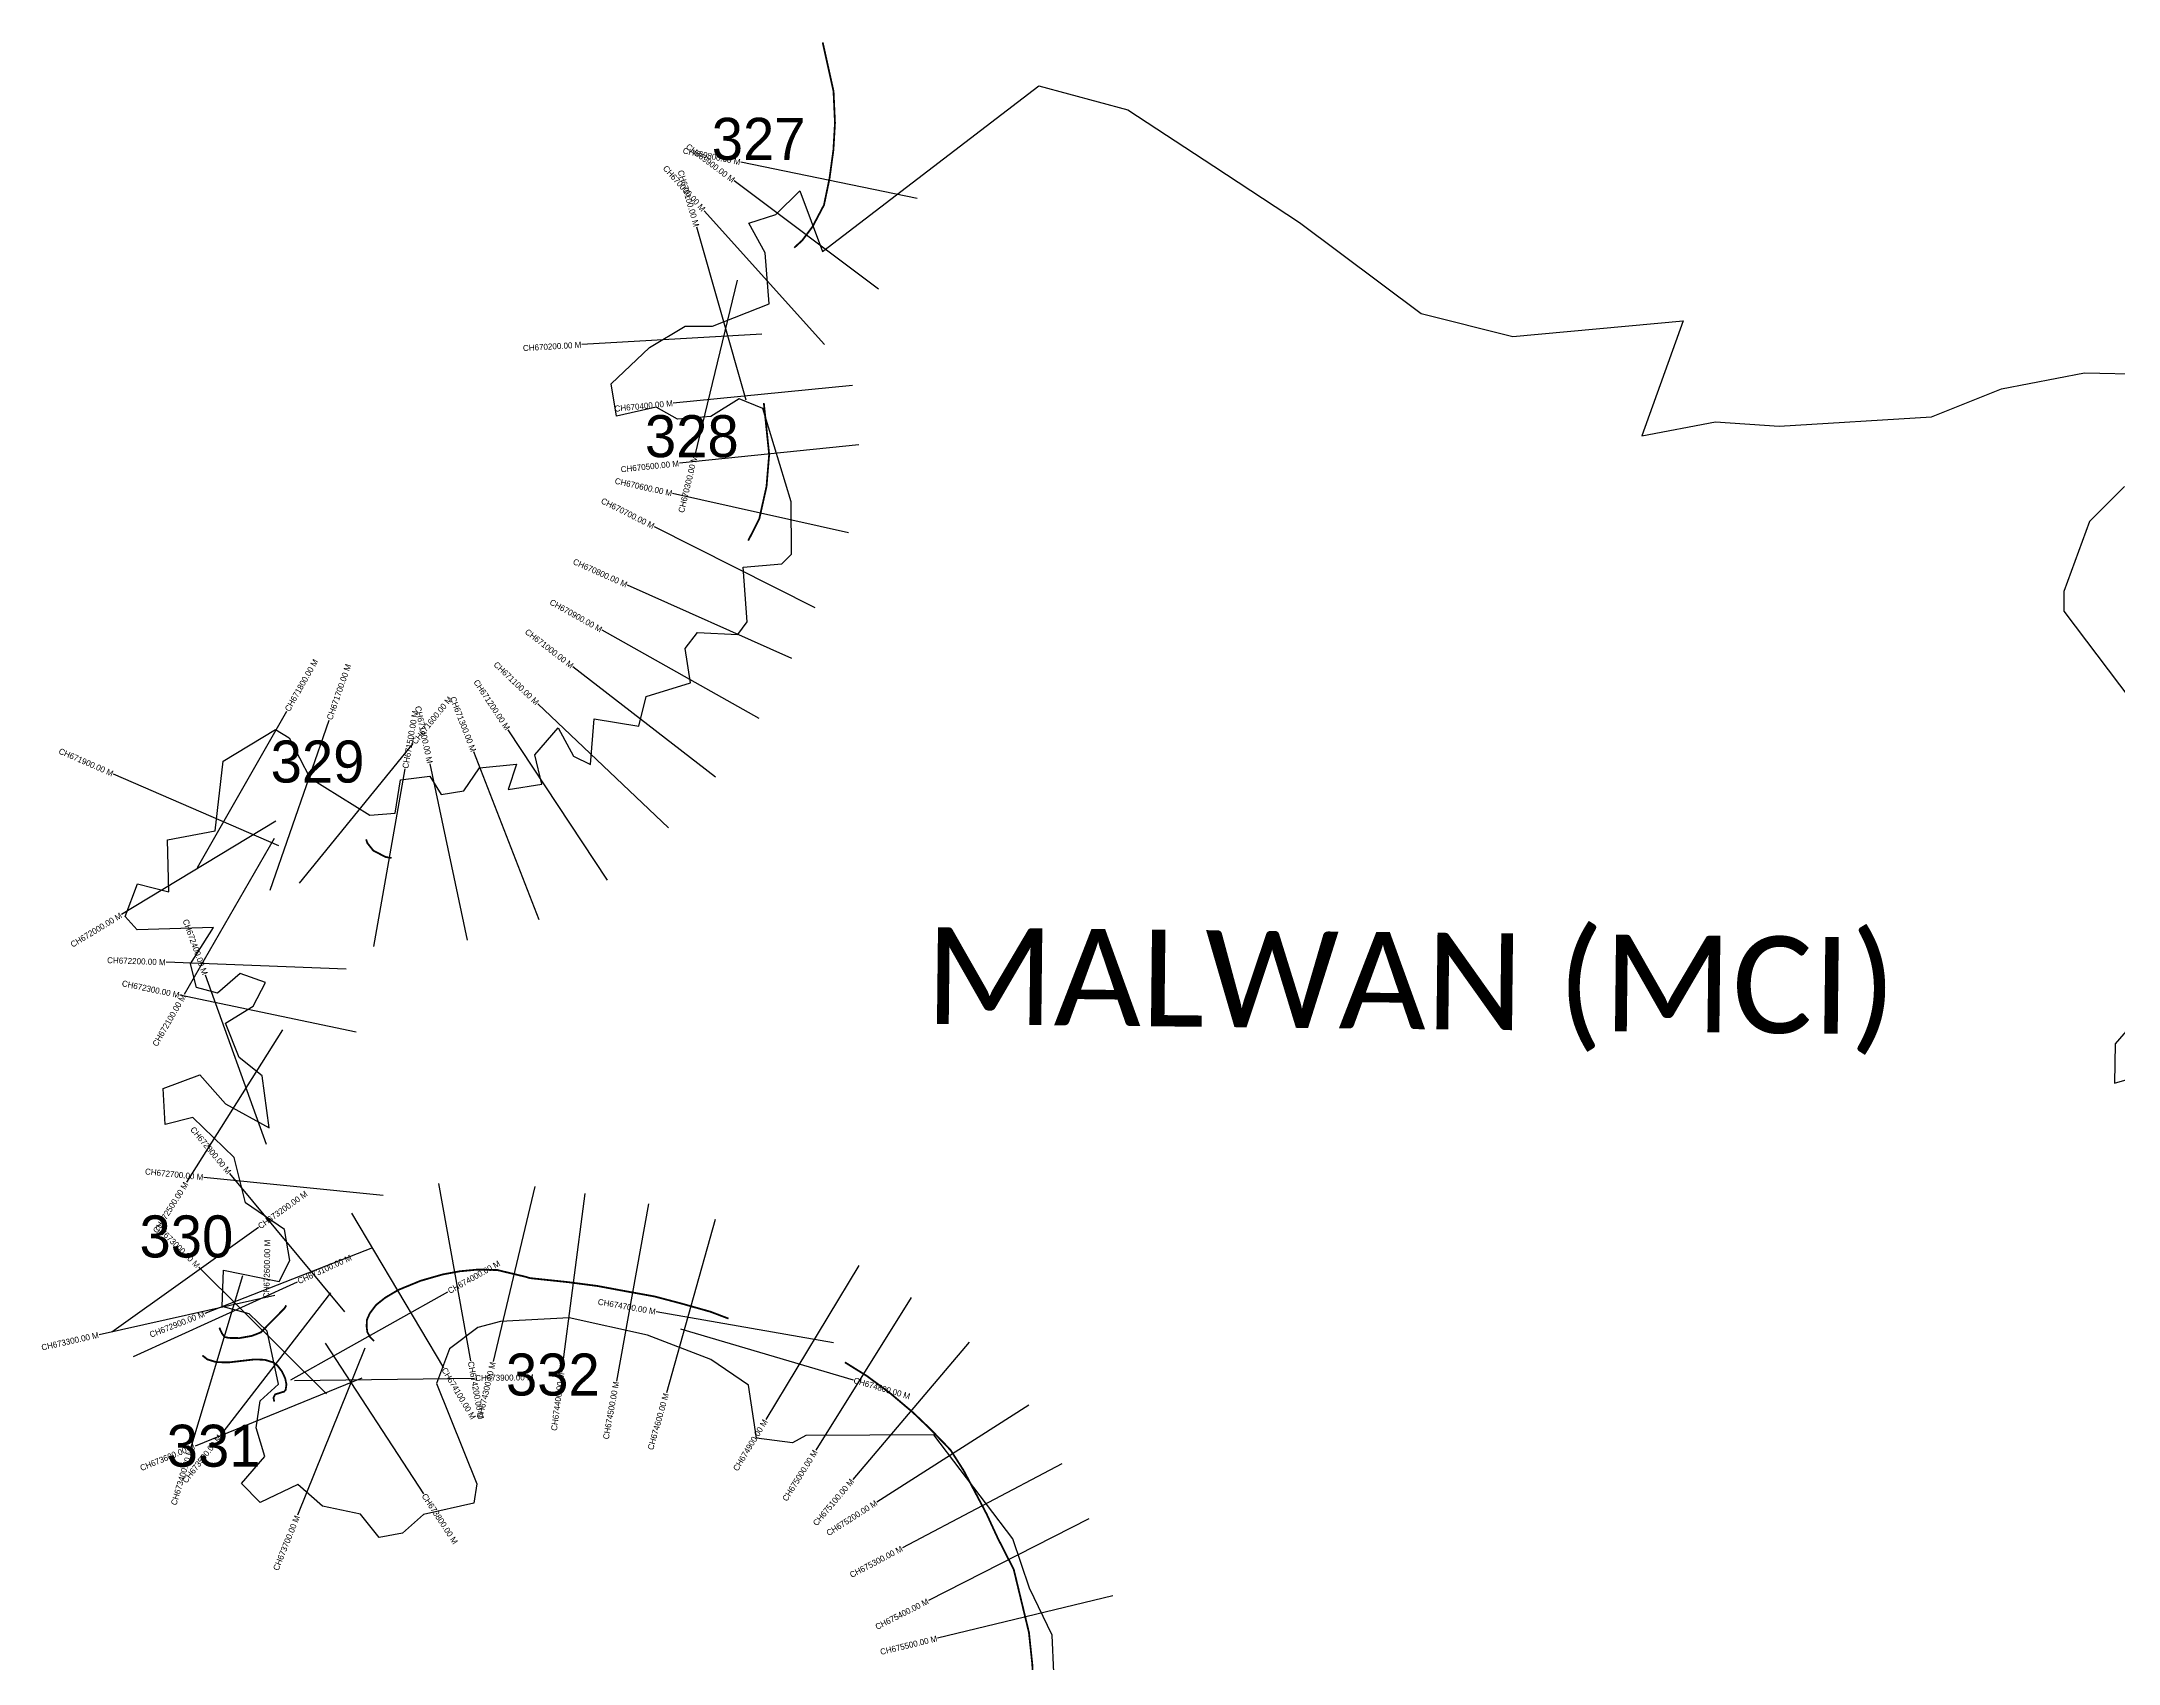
# Model space of a CAD drawing. Header units: metres. Extents: x 334554 to 340967, y 1773195 to 1777780.
# Drawn here: x 334554 to 338013, y 1775077 to 1777780 of the extents above; entities that cross this region are included whole.
import ezdxf
from ezdxf.enums import TextEntityAlignment as Align

# ---------------------------------------------------------------- set-up
doc = ezdxf.new("R2010")
doc.units = ezdxf.units.M
for name, color, linetype in [('CS', 134, 'Continuous'), ('CSMark', 6, 'Continuous'), ('NATURALLY PROTECTED', 3, 'Continuous'), ('VILLAGE NAME', 250, 'Continuous')]:
    doc.layers.add(name, color=color, linetype=linetype)

msp = doc.modelspace()

# ---------------------------------------------------------------- linework, layer by layer
at = {"color": 6}
for points in [[(335731.6, 1777476.9), (335776.9, 1777491.8), (335816.5, 1777531.2), (335854.5, 1777430), (336214.7, 1777705.8), (336362.9, 1777666.1), (336506, 1777572.2), (336649.1, 1777478.2), (336851.4, 1777326.8), (337004, 1777288.3), (337288, 1777314.6), (337219, 1777122.7), (337341.5, 1777145.9), (337447.8, 1777138.9), (337701.4, 1777154.2), (337818, 1777201), (337956.1, 1777227.5), (338057.8, 1777225.5)], [(336239.7, 1775062.5), (336237, 1775124.5), (336199.1, 1775202.6), (336171.5, 1775285), (336039.7, 1775458.3), (335827, 1775457.4), (335804.3, 1775444.8), (335744.4, 1775452.5), (335731.2, 1775541.1), (335668.8, 1775584), (335563.1, 1775624.2), (335432.9, 1775653.4), (335318.4, 1775647.3), (335280.7, 1775637.1), (335233.5, 1775601.6), (335211.7, 1775544), (335279, 1775376.7), (335273.7, 1775344.4), (335189.9, 1775325.5), (335155.2, 1775294.4), (335116.1, 1775287), (335084.9, 1775325.9), (335021.8, 1775339.3), (334980.9, 1775375.4), (334918.2, 1775345.4), (334887.1, 1775377.2), (334925.9, 1775422.4), (334911.4, 1775469.9), (334918, 1775514.7), (334948.5, 1775543), (334929.5, 1775631), (334899.8, 1775660.1), (334854.9, 1775672.3), (334857.1, 1775732.5), (334949.7, 1775713.8), (334967.6, 1775748.9), (334958.7, 1775800.7), (334893.9, 1775844.8), (334875, 1775920.2), (334805.7, 1775986.8), (334759.8, 1775975.1), (334756.3, 1776035.3), (334817.7, 1776058.3), (334860.1, 1776009.7), (334933.3, 1775969.8), (334921.3, 1776056.5), (334883.2, 1776086.9), (334860.3, 1776144), (334906.2, 1776172.5), (334926.8, 1776211.9), (334884.7, 1776226.9), (334847.2, 1776194.3), (334812.1, 1776203.8), (334802, 1776242.9), (334840.6, 1776303.4), (334713.3, 1776299.5), (334693.5, 1776321.7), (334713.9, 1776376.4), (334765.9, 1776363), (334763.7, 1776449.7), (334843.3, 1776464.5), (334856.2, 1776580.8), (334943.8, 1776633.4), (334966.4, 1776619.6), (335000.6, 1776552.8), (335100.6, 1776490.7), (335142.6, 1776493.9), (335151.8, 1776549.9), (335200.8, 1776556), (335219.2, 1776525.4), (335257, 1776531.4), (335283.2, 1776569.4), (335344.7, 1776575.6), (335331.1, 1776533.4), (335387, 1776542.4), (335375.4, 1776591.2), (335414.1, 1776636.4), (335439.7, 1776589.1), (335467.9, 1776575.3), (335474.2, 1776651), (335548.5, 1776639.1), (335560.7, 1776688.2), (335634.6, 1776711.3), (335625.7, 1776768.6), (335646.4, 1776795.3), (335713.6, 1776791.8), (335728.8, 1776812.9), (335722.4, 1776903.9), (335786.6, 1776909.4), (335802.8, 1776925.9), (335802.1, 1777012.7), (335755.1, 1777168.2), (335715.7, 1777184.4), (335668.5, 1777155), (335612.8, 1777150.4), (335577.5, 1777170.7), (335511.5, 1777155.6), (335502.7, 1777209.3), (335566.2, 1777269.7), (335625.8, 1777305.5), (335671.3, 1777305.5), (335765.9, 1777342.9), (335758.9, 1777427.5), (335731.6, 1777476.9)], [(338022.5, 1777038.6), (337964.3, 1776980.3), (337921.7, 1776863.5), (337921.5, 1776830.8), (338088.2, 1776610.2)], [(338058.4, 1776168.9), (338007, 1776109.7), (338005.9, 1776044.3), (338091.9, 1776069.1)]]:
    msp.add_lwpolyline(points, dxfattribs=at)
at = {"layer": 'CS'}
for p, q in [((336012.4, 1777518.1), (335718.5, 1777578.5)), ((335947.5, 1777367.3), (335707.5, 1777547.4)), ((335857.9, 1777274.8), (335657.3, 1777497.9)), ((335727.5, 1777182.2), (335645.1, 1777470.6)), ((335712.5, 1777382.2), (335642, 1777090.6)), ((335753.4, 1777292.3), (335453.9, 1777274.7)), ((335904.7, 1777206.6), (335606.1, 1777177.4)), ((335914.8, 1777108), (335616.4, 1777077)), ((335897.7, 1776961), (335604.9, 1777026.6)), ((335842.4, 1776836.2), (335574.6, 1776971.3)), ((335803.7, 1776751.8), (335529.7, 1776874)), ((335749.1, 1776652.1), (335487.4, 1776798.8)), ((335676.1, 1776554.3), (335438.8, 1776737.9)), ((334813.8, 1776403.3), (334962.2, 1776664)), ((335598.1, 1776469.6), (335380.6, 1776676.2)), ((334934.7, 1776365.7), (335032.9, 1776649.2)), ((335496.3, 1776382.6), (335331.1, 1776633)), ((334983.6, 1776377.6), (335172.9, 1776610.3)), ((335382.4, 1776316.4), (335274, 1776596.1)), ((334948.9, 1776439.7), (334673.8, 1776559.2)), ((335107.6, 1776272.2), (335159.5, 1776567.7)), ((335263.1, 1776282.7), (335201, 1776576.3)), ((334944, 1776480.7), (334687.4, 1776325.2)), ((334941.3, 1776452), (334791.4, 1776192.1)), ((335061.4, 1776234.1), (334761.6, 1776245.6)), ((334928.5, 1775942.1), (334826.9, 1776224.3)), ((335078, 1776129.2), (334784.4, 1776190.7)), ((334955, 1776133.1), (334795.4, 1775879.1)), ((335059, 1775663), (334867.6, 1775894)), ((335122.8, 1775856.9), (334824.3, 1775887.3)), ((335214.8, 1775876.8), (335268.5, 1775581.6)), ((335375.3, 1775872.2), (335305.9, 1775580.4)), ((335458.6, 1775860.3), (335420, 1775562.8)), ((335070.1, 1775827.9), (335223.4, 1775570)), ((335564.8, 1775843.1), (335511.2, 1775547.9)), ((334671, 1775630), (334915.1, 1775804.3)), ((335676, 1775817), (335594.5, 1775528.3)), ((335105.4, 1775770.1), (334826, 1775660.7)), ((334888.5, 1775723.1), (334802.1, 1775435.8)), ((335028.7, 1775526.7), (334815.7, 1775737.9)), ((335915.2, 1775740.4), (335760.1, 1775483.6)), ((334942.7, 1775690.5), (334649.9, 1775625.1)), ((334707.1, 1775588.7), (334980, 1775713.5)), ((335035.1, 1775695.1), (334851.8, 1775457.7)), ((334969.2, 1775549.9), (335230.8, 1775696.8)), ((336002.4, 1775687), (335843.4, 1775432.6)), ((335873.1, 1775611.8), (335577.6, 1775663.3)), ((335618, 1775634.8), (335905.7, 1775549.9)), ((335092.4, 1775602.6), (334980.5, 1775324.2)), ((335026.1, 1775611.2), (335190, 1775360)), ((336098.7, 1775612.9), (335904.8, 1775384)), ((335087.5, 1775553), (334809.7, 1775439.7)), ((334975.1, 1775548.6), (335275.1, 1775552.8)), ((336198, 1775507.8), (335945.1, 1775346.4)), ((336253.3, 1775410), (335987.9, 1775270.1)), ((336298.3, 1775318.4), (336031, 1775182.2)), ((336338, 1775189.8), (336046.3, 1775119.4))]:
    msp.add_line(p, q, dxfattribs=at)
at = {"layer": 'NATURALLY PROTECTED', "const_width": 3, "flags": 128}
for points in [[(335854.8, 1777778.3), (335870.6, 1777707.3), (335872.9, 1777696.9), (335875.3, 1777644.1), (335872.7, 1777599.2), (335866.2, 1777551.6), (335857, 1777507.4), (335838.1, 1777471.5), (335820.5, 1777448.1), (335807.5, 1777436.3)], [(335756.8, 1777177.6), (335758.3, 1777163.1), (335765.7, 1777091.7), (335761.3, 1777038.5), (335749.3, 1776984.6), (335730.8, 1776948.1)], [(335136.8, 1776419.4), (335127, 1776421.1), (335106.6, 1776431.6), (335096.8, 1776443.9), (335094.4, 1776450.5)], [(335107.7, 1775614.5), (335101.2, 1775621.1), (335096.5, 1775629.6), (335095.3, 1775639), (335095.9, 1775650.1), (335100.6, 1775660.7), (335111.1, 1775674.7), (335126.3, 1775686.8), (335148.2, 1775699.8), (335185.3, 1775715), (335222.1, 1775725.6), (335250.5, 1775730.8), (335279.7, 1775733.6), (335312.9, 1775732.9), (335346.3, 1775724.9), (335359.8, 1775721.7), (335367.4, 1775719.4), (335400.6, 1775715.9), (335429.3, 1775712.9), (335479.8, 1775706.3), (335525, 1775697.9), (335574.7, 1775688.9), (335619.1, 1775677.2), (335668, 1775663.4), (335698, 1775652)], [(334961.5, 1775674), (334958.4, 1775668.8), (334926.4, 1775636.5), (334918.7, 1775628.8), (334904.3, 1775623.2), (334883.6, 1775619.5), (334865.9, 1775619.8), (334858.7, 1775621.4), (334854.4, 1775627.3), (334850, 1775636.9)], [(334821.8, 1775590.6), (334830.3, 1775583.9), (334845.3, 1775579.4), (334865.7, 1775579), (334896.6, 1775582.6), (334909.1, 1775584), (334925.8, 1775583.3), (334940.4, 1775578.8), (334946.8, 1775573.9), (334954.6, 1775563.5), (334959.7, 1775552.5), (334961.8, 1775542.4), (334960.6, 1775533.5), (334958.1, 1775530.4), (334952, 1775528.5), (334942.9, 1775525.7), (334940.2, 1775520.1), (334941.5, 1775513.7)], [(335891.8, 1775579.2), (335928.5, 1775556.3), (335967.3, 1775527.6), (336005.6, 1775495.2), (336033.6, 1775468.4), (336067.7, 1775433.1), (336089.6, 1775398.8), (336108.5, 1775363.1), (336128, 1775326.1), (336138.5, 1775303.2), (336146.3, 1775286.4), (336173, 1775234), (336198.3, 1775129.1), (336203.9, 1775076.1), (336207.5, 1774997.8)]]:
    msp.add_lwpolyline(points, dxfattribs=at)

# ---------------------------------------------------------------- texts
at = {"char_height": 70, "attachment_point": 1}
for s, width, insert in [('327', 95.172, (335670.1, 1777652.6)), ('328', 95.172, (335558.8, 1777157.2)), ('329', 172.059, (334935.5, 1776615.1)), ('330', 186.708, (334717.1, 1775823.9)), ('332', 95.172, (335327.4, 1775593.8)), ('331', 95.172, (334762.4, 1775475.2))]:
    msp.add_mtext_dynamic_manual_height_columns(s, width=width, gutter_width=1, heights=[0], dxfattribs=dict(at, insert=insert))
at = {"layer": 'CSMark'}
for s, rotation, p in [('CH669800.00 M', 348.3747, (335717.6, 1777578.7)), ('CH669900.00 M', 323.118, (335706.7, 1777548)), ('CH670000.00 M', 311.9441, (335656.7, 1777498.7)), ('CH670100.00 M', 285.9584, (335644.8, 1777471.6)), ('CH670200.00 M', 3.3683, (335452.9, 1777274.6)), ('CH670400.00 M', 5.5827, (335605.2, 1777177.3)), ('CH670500.00 M', 5.9383, (335615.4, 1777076.9)), ('CH670300.00 M', 76.4035, (335641.8, 1777089.6)), ('CH670600.00 M', 347.3876, (335604, 1777026.8)), ('CH670700.00 M', 333.2333, (335573.7, 1776971.7)), ('CH670800.00 M', 335.967, (335528.8, 1776874.4)), ('CH670900.00 M', 330.7245, (335486.5, 1776799.3)), ('CH671000.00 M', 322.2709, (335438, 1776738.5)), ('CH671100.00 M', 316.4759, (335379.9, 1776676.9)), ('CH671300.00 M', 291.2002, (335273.6, 1776597)), ('CH671200.00 M', 303.4189, (335330.6, 1776633.9)), ('CH671400.00 M', 281.9329, (335200.8, 1776577.2)), ('CH671900.00 M', 336.535, (334672.8, 1776559.6)), ('CH672000.00 M', 31.2107, (334686.6, 1776324.7)), ('CH672400.00 M', 289.8031, (334826.5, 1776225.3)), ('CH672200.00 M', 357.8115, (334760.6, 1776245.6)), ('CH672300.00 M', 348.1697, (334783.4, 1776190.9)), ('CH672100.00 M', 60.0327, (334790.9, 1776191.2)), ('CH672800.00 M', 309.6528, (334866.9, 1775894.7)), ('CH672700.00 M', 354.1898, (334823.3, 1775887.4)), ('CH672500.00 M', 57.8502, (334794.8, 1775878.2)), ('CH673000.00 M', 315.2454, (334815, 1775738.6)), ('CH672600.00 M', 88.9571, (334930.1, 1775783.3)), ('CH674700.00 M', 350.1126, (335576.6, 1775663.5)), ('CH672900.00 M', 21.3877, (334825.1, 1775660.3)), ('CH673300.00 M', 12.5788, (334648.9, 1775624.9)), ('CH674300.00 M', 76.6332, (335305.7, 1775579.4)), ('CH674400.00 M', 82.5959, (335419.8, 1775561.8)), ('CH674500.00 M', 79.71, (335511, 1775546.9)), ('CH674600.00 M', 74.2327, (335594.2, 1775527.3)), ('CH674900.00 M', 58.8591, (335759.5, 1775482.8)), ('CH673600.00 M', 22.2013, (334808.8, 1775439.3)), ('CH673500.00 M', 52.3181, (334851.1, 1775456.9)), ('CH673400.00 M', 73.2583, (334801.8, 1775434.8)), ('CH675000.00 M', 57.9803, (335842.8, 1775431.8)), ('CH675100.00 M', 49.7352, (335904.2, 1775383.2)), ('CH675200.00 M', 32.5535, (335944.3, 1775345.9)), ('CH673700.00 M', 68.0934, (334980.1, 1775323.3)), ('CH675300.00 M', 27.8066, (335987, 1775269.6)), ('CH675400.00 M', 26.9878, (336030.1, 1775181.8)), ('CH675500.00 M', 13.5627, (336045.4, 1775119.2))]:
    msp.add_text(s, height=10, rotation=rotation, dxfattribs=at).set_placement(p, align=Align.MIDDLE_RIGHT)
for s, rotation, p in [('CH671800.00 M', 60.3566, (334962.7, 1776664.9)), ('CH671700.00 M', 70.8835, (335033.2, 1776650.1)), ('CH671600.00 M', 50.8648, (335173.5, 1776611)), ('CH671500.00 M', 80.0381, (335159.6, 1776568.7)), ('CH673200.00 M', 35.5314, (334915.9, 1775804.9)), ('CH673100.00 M', 24.572, (334980.9, 1775713.9)), ('CH674000.00 M', 29.3164, (335231.6, 1775697.3)), ('CH674200.00 M', 280.3279, (335268.7, 1775580.7)), ('CH674100.00 M', 300.7232, (335223.9, 1775569.1)), ('CH673900.00 M', 0.8094, (335276.1, 1775552.9)), ('CH674800.00 M', 343.5701, (335906.7, 1775549.6)), ('CH673800.00 M', 303.1329, (335190.6, 1775359.2))]:
    msp.add_text(s, height=10, rotation=rotation, dxfattribs=at).set_placement(p, align=Align.MIDDLE_LEFT)
at = {"layer": 'VILLAGE NAME', "insert": (336026.4, 1776304.3), "char_height": 161.109, "attachment_point": 1, "rotation": 359.3742}
msp.add_mtext_dynamic_manual_height_columns('{\\fCalibri|b0|i0|c0|p34;MALWAN (MCI)}', width=1896.868, gutter_width=805.5, heights=[0], dxfattribs=at)

doc.saveas('drawing.dxf')
